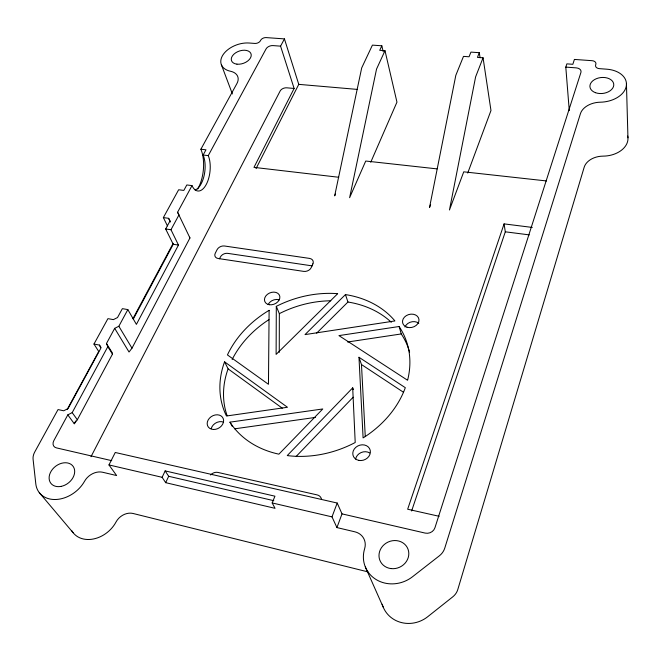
<?xml version="1.0" encoding="UTF-8"?>
<svg xmlns="http://www.w3.org/2000/svg" width="661" height="661" viewBox="0 0 661 661"><rect width="100%" height="100%" fill="white"/><g stroke="black" fill="none" stroke-linecap="round" stroke-linejoin="round"><path stroke-width="0.99" d="M279.264 352.371L279.339 313.653L276.306 306.349A97.555 78.444 -22.5 0 1 336.895 293.616L337.672 293.707L276.116 354.403L276.306 306.349M569.27 110.602L565.799 67.108L566.882 63.861L572.831 64.291L574.417 59.432L592.049 60.68A4.949 3.247 -7 0 1 595.85 64.282L595.619 65.018A4.974 3.264 -6.7 0 0 599.444 68.653L606.748 69.19A24.614 16.426 -6.4 0 1 626.248 86.318A24.614 16.426 -6.4 0 1 600.32 102.199A19.326 13.203 -6 0 0 580.416 113.709L444.762 548.126A15.938 14.616 -18.2 0 1 439.375 555.802L412.547 576.731A31.084 28.406 -24.9 0 1 376.63 579.846A31.084 28.406 -24.9 0 1 364.624 548.746A15.773 14.129 -29.6 0 0 354.899 531.824L336.928 527.577L332.004 516.877L337.201 503.038L115.254 452.488L108.966 464.931L116.633 475.556L102.645 472.251A14.864 11.444 -37.8 0 0 84.567 481.225A28.729 21.598 -38 0 1 56.268 499.476A28.729 21.598 -38 0 1 35.801 483.844L33.091 459.312A14.492 10.716 -37.3 0 1 34.752 451.967L58.028 409.564L63.679 410.787L68.058 408.564L100.827 348.264L99.497 345.1L93.969 344.05L107.917 318.643L113.386 319.618L117.526 317.544L122.368 308.646L127.846 309.596L136.397 324.377L178.47 245.066L170.976 229.731L178.999 214.875L177.586 212.247L192.012 185.609A20.714 10.006 -83.9 0 0 206.199 184.576A20.714 10.006 -83.9 0 0 208.265 155.616L266.094 48.873A5.453 3.421 -18.4 0 1 272.96 45.592L280.57 46.154L284.437 38.892L266.16 37.594A4.321 2.685 -18.5 0 0 260.715 40.189L260.36 40.842A4.313 2.677 -18.7 0 1 254.906 43.436L249.114 43.015A21.235 13.303 -19.4 0 0 223.013 54.813A21.235 13.303 -19.4 0 0 230.532 71.264A16.599 10.551 -20.3 0 1 236.919 83.55L200.878 149.229A28.01 13.757 -83.9 0 1 197.689 189.046M411.621 510.994L505.301 231.813L504.087 223.889L532.279 227.425M504.087 223.889L407.663 509.226L439.16 516.299M467.724 173.05L490.974 110.519L483.059 57.788L477.449 57.383L479.291 52.698L470.929 52.103L469.054 56.78L463.493 56.375L455.826 75.329L429.518 207.537L430.617 204.695M336.928 527.577L342.01 513.878L337.201 503.038M483.059 57.788L475.606 76.891L449.455 209.991L463.749 171.827L546.531 180.949M224.591 361.848L287.469 407.267L226.475 416A97.555 78.444 -22.5 0 1 224.302 362.542L224.591 361.848L228.119 368.879L227.838 369.573A96.737 78.196 -22.6 0 0 227.128 415.711M272.175 502.938L274.935 496.188L165.151 470.905L162.119 477.308L165.68 482.67L275.05 508.326L272.175 502.938L332.004 516.877M370.738 162.242L396.955 102.124L384.999 50.69L379.728 50.31L381.827 45.791L372.416 45.122L361.699 67.909L334.673 195.854L335.491 194.045M384.999 50.69L376.539 69.083L349.619 197.697L365.731 161.036L437.053 168.886M165.68 482.67L168.679 476.292L165.151 470.905M219.493 258.806L220.386 257.022A5.817 4.214 -23.6 0 1 227.723 253.361L312.182 265.879M256.063 168.58L298.764 84.36L284.437 38.892M280.57 46.154L294.12 88.458L253.973 167.373L338.729 177.264M90.987 456.726L280.14 91.011A5.255 3.429 -18.4 0 1 286.742 87.814L294.12 88.458M127.846 309.596L118.848 326.253L114.684 328.343L129.027 352.016L131.993 348.173L189.947 237.96L177.586 212.247M106.471 343.505L107.817 346.678L72.198 412.629L67.81 414.868L74.272 423.742L77.337 419.76L112.469 354.106L112.271 352.784L106.471 343.505L114.684 328.343M132.878 318.759L173.19 243.298M133.423 318.858L173.232 244.289L165.663 228.979L170.017 220.956L168.621 218.32L163.366 217.585L178.644 189.757L183.832 190.418L186.815 184.956L192.012 185.609M74.272 423.742L75.726 421.007M67.199 409.432L98.72 351.47L93.969 344.05M67.81 414.868L53.838 440.647A7.18 5.321 -36.4 0 0 56.416 447.877L111.726 460.659M195.152 190.021A20.673 10.072 -83.9 0 0 204.1 175.702A20.673 10.072 -83.9 0 0 203.134 155.029L205.984 149.807L200.878 149.229M296.211 456.387L353.164 397.211M352.693 387.858L287.262 455.553L288.105 455.693A97.555 78.444 -22.5 0 0 355.213 442.498L352.693 387.858L353.346 389.643M316.627 333.169L347.95 302.027L345.447 294.583L305.01 334.606L394.89 320.949L394.468 320.395A97.555 78.444 -22.5 0 0 345.447 294.583M399.112 326.509L338.936 335.606L407.556 380.249L407.779 379.513A97.555 78.444 -22.5 0 0 399.112 326.509L401.252 333.945A96.737 78.196 -22.6 0 1 409.613 352.131M347.628 342.01L401.252 333.945M230.003 422.156L322.775 408.961L278.892 454.165A97.555 78.444 -22.5 0 1 230.35 422.776L230.003 422.156L232.267 426.411M234.655 428.824L315.429 417.413M565.799 67.108L576.243 67.876A6.18 4.09 -7.5 0 1 580.928 72.421L434.938 527.759A7.882 7.147 -17.7 0 1 425.155 533.088L342.01 513.878M298.764 84.36L357.08 89.384M203.134 155.029L208.265 155.616M505.301 231.813L529.287 234.886M165.663 228.979L170.976 229.731M173.232 244.289L178.47 245.066M168.679 476.292L273.778 500.674M108.966 464.931L162.119 477.308M367.962 571.881L133.043 513.473A14.055 11.163 -39.6 0 0 116.006 522.033A27.167 21.102 -39.7 0 1 93.441 538.988A27.167 21.102 -39.7 0 1 71.842 530.816M358.973 357.279L405.309 387.685A97.555 78.444 -22.5 0 1 363.88 437.433L363.096 437.896L358.973 357.279L361.476 364.55L365.269 436.599M361.476 364.55L403.227 392.097M228.119 368.879L282.288 408.184M39.28 492.643L73.123 532.725M72.198 412.629L77.337 419.76M189.434 237.249L189.947 237.96M99.497 345.1L101.067 347.57M107.817 346.678L112.469 354.106M118.848 326.253L131.993 348.173M163.366 217.585L167.431 225.864M168.621 218.32L170.414 221.997M365.351 566.989L383.157 607.038M221.352 64.662L232.375 93.928M381.827 45.791L383.215 51.723M479.291 52.698L480.068 57.763M626.43 83.377L627.95 137.827M210.595 475.011A6.907 5.652 -33.5 0 1 217.948 472.433L317.123 494.899A7.081 6.123 -29 0 1 321.502 499.245M355.601 459.122A8.899 7.651 -22.1 0 1 369.681 452.942M404.986 327.038A8.279 6.61 -14.8 0 1 418.793 323.246M211.223 428.592A8.552 6.85 -30.4 0 1 223.625 422.156M268.102 304.597A7.907 6.015 -22.6 0 1 279.215 299.846M627.686 136.026A23.432 16.302 -5.5 0 1 603.105 156.128A18.376 13.071 -5.1 0 0 584.167 167.266L457.8 589.505A14.972 14.096 -18.1 0 1 452.777 596.833L427.692 616.738A29.2 27.39 -26.8 0 1 382.19 604.237M232.143 359.501A96.737 78.196 -22.6 0 1 268.969 319.61M279.339 313.653A96.737 78.196 -22.6 0 1 330.806 300.788M347.95 302.027A96.737 78.196 -22.6 0 1 391.312 322.279M269.118 310.356L268.457 384.289L227.442 354.924A97.555 78.444 -22.5 0 1 268.399 310.753L269.118 310.356M312.909 263.822L311.257 267.54A6.032 4.511 -20.1 0 1 303.663 271.382L218.18 258.509A5.875 4.239 -23.7 0 1 215.263 253.254L217.072 249.684A5.858 4.222 -23.5 0 1 224.459 245.999L309.48 258.393A6.023 4.495 -20 0 1 312.909 263.822M269.324 304.721A7.965 6.032 -22.6 0 0 279.793 296.318A7.965 6.032 -22.6 0 0 267.366 294.368A7.965 6.032 -22.6 0 0 269.324 304.721M213.495 429.485A8.626 6.866 -30.2 0 0 223.269 418.694A8.626 6.866 -30.2 0 0 209.421 418.231A8.626 6.866 -30.2 0 0 213.495 429.485M406.978 327.195A8.353 6.627 -14.9 0 0 418.983 319.767A8.353 6.627 -14.9 0 0 406.275 315.652A8.353 6.627 -14.9 0 0 406.978 327.195M358.766 460.37A8.981 7.684 -22 0 0 370.226 450.306A8.981 7.684 -22 0 0 355.775 447.357A8.981 7.684 -22 0 0 358.766 460.37M236.952 64.158A10.345 6.478 -19.4 0 0 251.213 54.665A10.345 6.478 -19.4 0 0 235.589 52.855A10.345 6.478 -19.4 0 0 236.952 64.158M595.429 92.672A11.989 8.006 -6.4 0 0 613.772 85.104A11.989 8.006 -6.4 0 0 596.305 78.725A11.989 8.006 -6.4 0 0 595.429 92.672M390.924 568.576A15.137 13.84 -24.9 0 0 408.044 549.25A15.137 13.84 -24.9 0 0 382.719 546.044A15.137 13.84 -24.9 0 0 390.924 568.576M60.936 486.422A13.997 10.518 -38 0 0 73.429 466.806A13.997 10.518 -38 0 0 51.335 470.88A13.997 10.518 -38 0 0 60.936 486.422"/></g></svg>
